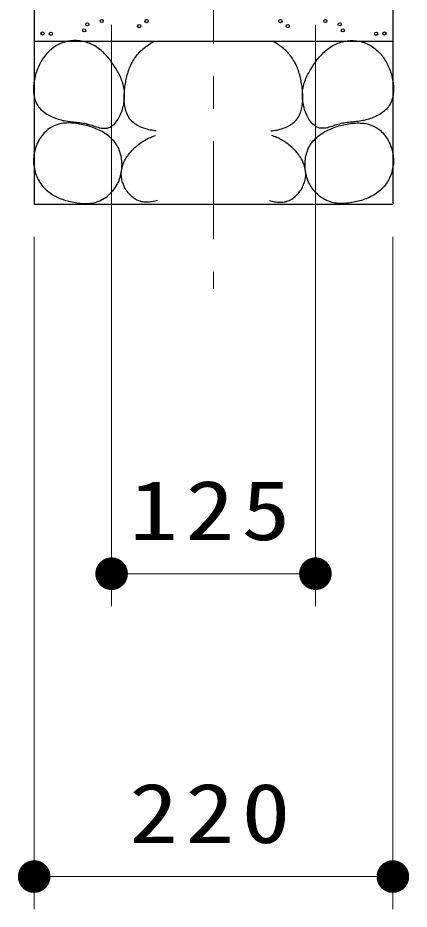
# Model space of a CAD drawing. Units: millimetres at full size, sheet at 1:20. Extents: x -7300 to 0, y 0 to 5140.
# Drawn here: x -5712 to -5472, y 1491 to 2038 of the extents above; entities that cross this region are included whole.
import ezdxf

# ---------------------------------------------------------------- set-up
doc = ezdxf.new("R2010")
doc.units = ezdxf.units.MM
doc.header["$LTSCALE"] = 20
doc.linetypes.add('USER2', pattern=[6, 3, -1, 1, -1])
doc.layers.add('layer1', color=7, linetype='Continuous', lineweight=25)
doc.styles.add('ＭＳ ゴシック', font='')
doc.styles.get('ＭＳ ゴシック').set_extended_font_data('MS Gothic')

# ---------------------------------------------------------------- blocks, each defined once
blk = doc.blocks.new('filled_dot')
at = {"color": 0, "linetype": 'Continuous', "lineweight": -2, "const_width": 1.25}
blk.add_lwpolyline([(-0.625, 0, 1), (0.625, 0, 1)], format="xyb", close=True, dxfattribs=at)

msp = doc.modelspace()

# ---------------------------------------------------------------- linework, layer by layer
at = {"layer": 'layer1', "linetype": 'USER2', "lineweight": 13}
msp.add_line((-5591.56, 2682.46), (-5591.56, 1872.02), dxfattribs=at)
at = {"layer": 'layer1'}
for p, q in [((-5701.56, 2053.83), (-5701.56, 1923.83)), ((-5481.56, 2053.83), (-5481.56, 1923.83)), ((-5701.56, 2023.83), (-5481.56, 2023.83)), ((-5701.56, 2023.83), (-5481.56, 2023.83)), ((-5701.56, 1923.83), (-5481.56, 1923.83))]:
    msp.add_line(p, q, dxfattribs=at)
at = {"layer": 'layer1', "lineweight": 13}
for p, q in [((-5654.06, 2033.83), (-5654.06, 1677.17)), ((-5529.06, 2033.83), (-5529.06, 1677.17)), ((-5701.56, 1903.83), (-5701.56, 1491.37)), ((-5481.56, 1903.83), (-5481.56, 1491.37)), ((-5529.06, 1697.17), (-5654.06, 1697.17)), ((-5481.56, 1511.37), (-5701.56, 1511.37))]:
    msp.add_line(p, q, dxfattribs=at)
at = {"layer": 'layer1'}
for centre in [(-5668.94, 2034.2), (-5660.14, 2036.27), (-5632.6, 2036.18), (-5550.52, 2036.18), (-5522.97, 2036.27), (-5514.18, 2034.2), (-5696.36, 2028.58), (-5691.29, 2028.41), (-5670.87, 2030.51), (-5637.11, 2033.12), (-5546.01, 2033.12), (-5512.24, 2030.51), (-5491.82, 2028.41), (-5486.76, 2028.58)]:
    msp.add_circle(centre, 1, dxfattribs=at)
for points, knots in [([(-5678.31, 1974.44), (-5679.59, 1974.58), (-5680.87, 1974.71), (-5682.14, 1974.93), (-5683.4, 1975.16), (-5684.67, 1975.43), (-5685.9, 1975.78), (-5687.14, 1976.12), (-5688.37, 1976.52), (-5689.56, 1977), (-5690.75, 1977.48), (-5691.93, 1978.02), (-5693.04, 1978.67), (-5694.15, 1979.31), (-5695.24, 1980.03), (-5696.21, 1980.87), (-5697.17, 1981.7), (-5698.09, 1982.65), (-5698.83, 1983.68), (-5699.57, 1984.71), (-5700.18, 1985.88), (-5700.66, 1987.07), (-5701.13, 1988.25), (-5701.44, 1989.53), (-5701.66, 1990.79), (-5701.88, 1992.05), (-5701.97, 1993.35), (-5701.98, 1994.63), (-5701.99, 1995.91), (-5701.89, 1997.21), (-5701.73, 1998.48), (-5701.57, 1999.75), (-5701.32, 2001.02), (-5701.01, 2002.27), (-5700.7, 2003.51), (-5700.32, 2004.75), (-5699.87, 2005.95), (-5699.43, 2007.16), (-5698.92, 2008.35), (-5698.34, 2009.49), (-5697.76, 2010.64), (-5697.12, 2011.77), (-5696.41, 2012.84), (-5695.71, 2013.91), (-5694.93, 2014.95), (-5694.09, 2015.92), (-5693.25, 2016.89), (-5692.35, 2017.82), (-5691.38, 2018.66), (-5690.41, 2019.49), (-5689.37, 2020.28), (-5688.28, 2020.95), (-5687.19, 2021.62), (-5686.03, 2022.22), (-5684.84, 2022.69), (-5683.65, 2023.17), (-5682.4, 2023.53), (-5681.15, 2023.79), (-5679.89, 2024.04), (-5678.6, 2024.18), (-5677.32, 2024.22), (-5676.04, 2024.26), (-5674.74, 2024.2), (-5673.47, 2024.03), (-5672.19, 2023.87), (-5670.92, 2023.61), (-5669.69, 2023.24), (-5668.47, 2022.87), (-5667.25, 2022.4), (-5666.1, 2021.84), (-5664.95, 2021.28), (-5663.84, 2020.61), (-5662.78, 2019.88), (-5661.72, 2019.15), (-5660.72, 2018.34), (-5659.76, 2017.48), (-5658.8, 2016.63), (-5657.9, 2015.7), (-5657.04, 2014.75), (-5656.17, 2013.8), (-5655.36, 2012.79), (-5654.59, 2011.77), (-5653.81, 2010.74), (-5653.08, 2009.68), (-5652.38, 2008.6), (-5651.68, 2007.53), (-5651.01, 2006.42), (-5650.39, 2005.3), (-5649.76, 2004.17), (-5649.16, 2003.03), (-5648.64, 2001.86), (-5648.11, 2000.69), (-5647.63, 1999.49), (-5647.25, 1998.26), (-5646.87, 1997.04), (-5646.56, 1995.78), (-5646.36, 1994.51), (-5646.16, 1993.24), (-5646.05, 1991.95), (-5646.05, 1990.67), (-5646.04, 1989.39), (-5646.14, 1988.09), (-5646.32, 1986.82), (-5646.5, 1985.55), (-5646.76, 1984.28), (-5647.1, 1983.04), (-5647.44, 1981.81), (-5647.85, 1980.58), (-5648.36, 1979.4), (-5648.86, 1978.22), (-5649.42, 1977.04), (-5650.11, 1975.97), (-5650.81, 1974.89), (-5651.57, 1973.8), (-5652.51, 1972.95), (-5653.44, 1972.09), (-5654.54, 1971.25), (-5655.7, 1970.83), (-5656.87, 1970.41), (-5658.24, 1970.35), (-5659.5, 1970.44), (-5660.76, 1970.52), (-5662.01, 1970.99), (-5663.25, 1971.34), (-5664.48, 1971.69), (-5665.68, 1972.2), (-5666.91, 1972.55), (-5668.15, 1972.91), (-5669.39, 1973.23), (-5670.66, 1973.47), (-5671.92, 1973.72), (-5673.2, 1973.86), (-5674.48, 1974.02), (-5675.75, 1974.18), (-5677.03, 1974.31), (-5678.31, 1974.44)], [0, 0, 0, 0, 1, 1, 1, 2, 2, 2, 3, 3, 3, 4, 4, 4, 5, 5, 5, 6, 6, 6, 7, 7, 7, 8, 8, 8, 9, 9, 9, 10, 10, 10, 11, 11, 11, 12, 12, 12, 13, 13, 13, 14, 14, 14, 15, 15, 15, 16, 16, 16, 17, 17, 17, 18, 18, 18, 19, 19, 19, 20, 20, 20, 21, 21, 21, 22, 22, 22, 23, 23, 23, 24, 24, 24, 25, 25, 25, 26, 26, 26, 27, 27, 27, 28, 28, 28, 29, 29, 29, 30, 30, 30, 31, 31, 31, 32, 32, 32, 33, 33, 33, 34, 34, 34, 35, 35, 35, 36, 36, 36, 37, 37, 37, 38, 38, 38, 39, 39, 39, 40, 40, 40, 41, 41, 41, 42, 42, 42, 43, 43, 43, 44, 44, 44, 45, 45, 45, 45]), ([(-5626.77, 1968.8), (-5627.99, 1968.96), (-5629.21, 1969.12), (-5630.41, 1969.37), (-5631.61, 1969.63), (-5632.8, 1969.94), (-5633.96, 1970.34), (-5635.12, 1970.73), (-5636.27, 1971.19), (-5637.35, 1971.75), (-5638.44, 1972.32), (-5639.51, 1972.96), (-5640.45, 1973.73), (-5641.39, 1974.5), (-5642.28, 1975.4), (-5642.99, 1976.38), (-5643.71, 1977.36), (-5644.28, 1978.48), (-5644.75, 1979.61), (-5645.21, 1980.73), (-5645.53, 1981.94), (-5645.78, 1983.14), (-5646.03, 1984.33), (-5646.16, 1985.56), (-5646.25, 1986.79), (-5646.34, 1988.01), (-5646.34, 1989.24), (-5646.31, 1990.47), (-5646.28, 1991.69), (-5646.18, 1992.92), (-5646.06, 1994.14), (-5645.94, 1995.36), (-5645.77, 1996.58), (-5645.57, 1997.79), (-5645.38, 1999), (-5645.15, 2000.21), (-5644.88, 2001.4), (-5644.6, 2002.6), (-5644.29, 2003.79), (-5643.92, 2004.96), (-5643.54, 2006.12), (-5643.13, 2007.28), (-5642.64, 2008.41), (-5642.15, 2009.53), (-5641.6, 2010.64), (-5640.98, 2011.69), (-5640.36, 2012.75), (-5639.67, 2013.77), (-5638.92, 2014.74), (-5638.17, 2015.71), (-5637.34, 2016.63), (-5636.48, 2017.5), (-5635.62, 2018.36), (-5634.69, 2019.18), (-5633.74, 2019.95), (-5632.78, 2020.72), (-5631.78, 2021.44), (-5630.75, 2022.11), (-5629.73, 2022.78), (-5628.65, 2023.37), (-5627.58, 2023.97)], [0, 0, 0, 0, 1, 1, 1, 2, 2, 2, 3, 3, 3, 4, 4, 4, 5, 5, 5, 6, 6, 6, 7, 7, 7, 8, 8, 8, 9, 9, 9, 10, 10, 10, 11, 11, 11, 12, 12, 12, 13, 13, 13, 14, 14, 14, 15, 15, 15, 16, 16, 16, 17, 17, 17, 18, 18, 18, 19, 19, 19, 20, 20, 20, 20]), ([(-5556.34, 1968.8), (-5555.12, 1968.96), (-5553.91, 1969.12), (-5552.71, 1969.37), (-5551.51, 1969.63), (-5550.31, 1969.94), (-5549.16, 1970.34), (-5548, 1970.73), (-5546.84, 1971.19), (-5545.76, 1971.75), (-5544.68, 1972.32), (-5543.6, 1972.96), (-5542.66, 1973.73), (-5541.72, 1974.5), (-5540.84, 1975.4), (-5540.12, 1976.38), (-5539.41, 1977.36), (-5538.83, 1978.48), (-5538.37, 1979.61), (-5537.9, 1980.73), (-5537.59, 1981.94), (-5537.34, 1983.14), (-5537.09, 1984.33), (-5536.95, 1985.56), (-5536.87, 1986.79), (-5536.78, 1988.01), (-5536.78, 1989.24), (-5536.81, 1990.47), (-5536.84, 1991.69), (-5536.93, 1992.92), (-5537.06, 1994.14), (-5537.18, 1995.36), (-5537.35, 1996.58), (-5537.54, 1997.79), (-5537.74, 1999), (-5537.96, 2000.21), (-5538.24, 2001.4), (-5538.52, 2002.6), (-5538.83, 2003.79), (-5539.2, 2004.96), (-5539.57, 2006.12), (-5539.99, 2007.28), (-5540.48, 2008.41), (-5540.97, 2009.53), (-5541.52, 2010.64), (-5542.14, 2011.69), (-5542.76, 2012.75), (-5543.45, 2013.77), (-5544.2, 2014.74), (-5544.95, 2015.71), (-5545.77, 2016.63), (-5546.64, 2017.5), (-5547.5, 2018.36), (-5548.42, 2019.18), (-5549.38, 2019.95), (-5550.33, 2020.72), (-5551.33, 2021.44), (-5552.36, 2022.11), (-5553.39, 2022.78), (-5554.46, 2023.37), (-5555.54, 2023.97)], [0, 0, 0, 0, 1, 1, 1, 2, 2, 2, 3, 3, 3, 4, 4, 4, 5, 5, 5, 6, 6, 6, 7, 7, 7, 8, 8, 8, 9, 9, 9, 10, 10, 10, 11, 11, 11, 12, 12, 12, 13, 13, 13, 14, 14, 14, 15, 15, 15, 16, 16, 16, 17, 17, 17, 18, 18, 18, 19, 19, 19, 20, 20, 20, 20]), ([(-5504.8, 1974.44), (-5503.52, 1974.58), (-5502.24, 1974.71), (-5500.98, 1974.93), (-5499.71, 1975.16), (-5498.45, 1975.43), (-5497.21, 1975.78), (-5495.98, 1976.12), (-5494.74, 1976.52), (-5493.55, 1977), (-5492.36, 1977.48), (-5491.18, 1978.02), (-5490.08, 1978.67), (-5488.97, 1979.31), (-5487.88, 1980.03), (-5486.91, 1980.87), (-5485.94, 1981.7), (-5485.02, 1982.65), (-5484.28, 1983.68), (-5483.54, 1984.71), (-5482.93, 1985.88), (-5482.46, 1987.07), (-5481.99, 1988.25), (-5481.67, 1989.53), (-5481.45, 1990.79), (-5481.23, 1992.05), (-5481.15, 1993.35), (-5481.14, 1994.63), (-5481.12, 1995.91), (-5481.22, 1997.21), (-5481.38, 1998.48), (-5481.55, 1999.75), (-5481.8, 2001.02), (-5482.11, 2002.27), (-5482.42, 2003.51), (-5482.8, 2004.75), (-5483.24, 2005.95), (-5483.69, 2007.16), (-5484.2, 2008.35), (-5484.78, 2009.49), (-5485.35, 2010.64), (-5485.99, 2011.77), (-5486.7, 2012.84), (-5487.41, 2013.91), (-5488.18, 2014.95), (-5489.02, 2015.92), (-5489.86, 2016.89), (-5490.77, 2017.82), (-5491.74, 2018.66), (-5492.71, 2019.49), (-5493.75, 2020.28), (-5494.83, 2020.95), (-5495.92, 2021.62), (-5497.08, 2022.22), (-5498.27, 2022.69), (-5499.46, 2023.17), (-5500.71, 2023.53), (-5501.97, 2023.79), (-5503.22, 2024.04), (-5504.52, 2024.18), (-5505.8, 2024.22), (-5507.08, 2024.26), (-5508.38, 2024.2), (-5509.65, 2024.03), (-5510.92, 2023.87), (-5512.2, 2023.61), (-5513.42, 2023.24), (-5514.65, 2022.87), (-5515.86, 2022.4), (-5517.01, 2021.84), (-5518.17, 2021.28), (-5519.28, 2020.61), (-5520.34, 2019.88), (-5521.39, 2019.15), (-5522.4, 2018.34), (-5523.36, 2017.48), (-5524.31, 2016.63), (-5525.22, 2015.7), (-5526.08, 2014.75), (-5526.94, 2013.8), (-5527.75, 2012.79), (-5528.53, 2011.77), (-5529.31, 2010.74), (-5530.04, 2009.68), (-5530.74, 2008.6), (-5531.44, 2007.53), (-5532.1, 2006.42), (-5532.73, 2005.3), (-5533.35, 2004.17), (-5533.96, 2003.03), (-5534.48, 2001.86), (-5535, 2000.69), (-5535.49, 1999.49), (-5535.87, 1998.26), (-5536.25, 1997.04), (-5536.56, 1995.78), (-5536.76, 1994.51), (-5536.96, 1993.24), (-5537.06, 1991.95), (-5537.07, 1990.67), (-5537.08, 1989.39), (-5536.97, 1988.09), (-5536.8, 1986.82), (-5536.62, 1985.55), (-5536.35, 1984.28), (-5536.01, 1983.04), (-5535.67, 1981.81), (-5535.26, 1980.58), (-5534.76, 1979.4), (-5534.26, 1978.22), (-5533.69, 1977.04), (-5533, 1975.97), (-5532.31, 1974.89), (-5531.54, 1973.8), (-5530.61, 1972.95), (-5529.68, 1972.09), (-5528.58, 1971.25), (-5527.41, 1970.83), (-5526.25, 1970.41), (-5524.87, 1970.35), (-5523.62, 1970.44), (-5522.36, 1970.52), (-5521.1, 1970.99), (-5519.87, 1971.34), (-5518.63, 1971.69), (-5517.44, 1972.2), (-5516.2, 1972.55), (-5514.97, 1972.91), (-5513.72, 1973.23), (-5512.46, 1973.47), (-5511.2, 1973.72), (-5509.92, 1973.86), (-5508.64, 1974.02), (-5507.36, 1974.18), (-5506.08, 1974.31), (-5504.8, 1974.44)], [0, 0, 0, 0, 1, 1, 1, 2, 2, 2, 3, 3, 3, 4, 4, 4, 5, 5, 5, 6, 6, 6, 7, 7, 7, 8, 8, 8, 9, 9, 9, 10, 10, 10, 11, 11, 11, 12, 12, 12, 13, 13, 13, 14, 14, 14, 15, 15, 15, 16, 16, 16, 17, 17, 17, 18, 18, 18, 19, 19, 19, 20, 20, 20, 21, 21, 21, 22, 22, 22, 23, 23, 23, 24, 24, 24, 25, 25, 25, 26, 26, 26, 27, 27, 27, 28, 28, 28, 29, 29, 29, 30, 30, 30, 31, 31, 31, 32, 32, 32, 33, 33, 33, 34, 34, 34, 35, 35, 35, 36, 36, 36, 37, 37, 37, 38, 38, 38, 39, 39, 39, 40, 40, 40, 41, 41, 41, 42, 42, 42, 43, 43, 43, 44, 44, 44, 45, 45, 45, 45]), ([(-5676.3, 1924.91), (-5677.65, 1925.14), (-5679, 1925.36), (-5680.33, 1925.69), (-5681.66, 1926.01), (-5682.98, 1926.41), (-5684.26, 1926.88), (-5685.54, 1927.34), (-5686.81, 1927.88), (-5688.03, 1928.5), (-5689.24, 1929.12), (-5690.44, 1929.82), (-5691.55, 1930.6), (-5692.67, 1931.38), (-5693.75, 1932.25), (-5694.73, 1933.2), (-5695.7, 1934.16), (-5696.61, 1935.21), (-5697.4, 1936.31), (-5698.19, 1937.42), (-5698.89, 1938.62), (-5699.48, 1939.85), (-5700.07, 1941.08), (-5700.56, 1942.37), (-5700.94, 1943.68), (-5701.32, 1944.99), (-5701.59, 1946.35), (-5701.75, 1947.7), (-5701.91, 1949.06), (-5701.97, 1950.44), (-5701.91, 1951.8), (-5701.84, 1953.16), (-5701.67, 1954.54), (-5701.38, 1955.87), (-5701.1, 1957.2), (-5700.69, 1958.53), (-5700.2, 1959.8), (-5699.7, 1961.07), (-5699.1, 1962.32), (-5698.41, 1963.49), (-5697.71, 1964.66), (-5696.92, 1965.8), (-5696.03, 1966.83), (-5695.14, 1967.87), (-5694.16, 1968.85), (-5693.08, 1969.68), (-5692.01, 1970.52), (-5690.82, 1971.26), (-5689.59, 1971.83), (-5688.36, 1972.41), (-5687.03, 1972.82), (-5685.71, 1973.13), (-5684.38, 1973.43), (-5683, 1973.58), (-5681.64, 1973.66), (-5680.28, 1973.73), (-5678.9, 1973.68), (-5677.53, 1973.57), (-5676.17, 1973.47), (-5674.81, 1973.27), (-5673.47, 1973.03), (-5672.12, 1972.78), (-5670.78, 1972.48), (-5669.46, 1972.12), (-5668.14, 1971.76), (-5666.83, 1971.36), (-5665.54, 1970.89), (-5664.26, 1970.43), (-5662.98, 1969.91), (-5661.76, 1969.31), (-5660.53, 1968.72), (-5659.31, 1968.06), (-5658.17, 1967.32), (-5657.03, 1966.57), (-5655.91, 1965.76), (-5654.89, 1964.85), (-5653.88, 1963.94), (-5652.91, 1962.94), (-5652.08, 1961.86), (-5651.25, 1960.78), (-5650.52, 1959.6), (-5649.92, 1958.38), (-5649.32, 1957.16), (-5648.85, 1955.85), (-5648.5, 1954.53), (-5648.14, 1953.22), (-5647.91, 1951.85), (-5647.78, 1950.49), (-5647.65, 1949.14), (-5647.64, 1947.75), (-5647.72, 1946.39), (-5647.81, 1945.03), (-5648, 1943.66), (-5648.3, 1942.33), (-5648.59, 1941), (-5648.99, 1939.67), (-5649.5, 1938.41), (-5650.01, 1937.14), (-5650.64, 1935.91), (-5651.36, 1934.75), (-5652.07, 1933.59), (-5652.91, 1932.48), (-5653.82, 1931.47), (-5654.73, 1930.45), (-5655.74, 1929.5), (-5656.81, 1928.67), (-5657.89, 1927.83), (-5659.06, 1927.08), (-5660.27, 1926.46), (-5661.49, 1925.85), (-5662.79, 1925.35), (-5664.1, 1924.99), (-5665.41, 1924.63), (-5666.78, 1924.41), (-5668.14, 1924.3), (-5669.5, 1924.18), (-5670.88, 1924.2), (-5672.24, 1924.3), (-5673.6, 1924.4), (-5674.95, 1924.66), (-5676.3, 1924.91)], [0, 0, 0, 0, 1, 1, 1, 2, 2, 2, 3, 3, 3, 4, 4, 4, 5, 5, 5, 6, 6, 6, 7, 7, 7, 8, 8, 8, 9, 9, 9, 10, 10, 10, 11, 11, 11, 12, 12, 12, 13, 13, 13, 14, 14, 14, 15, 15, 15, 16, 16, 16, 17, 17, 17, 18, 18, 18, 19, 19, 19, 20, 20, 20, 21, 21, 21, 22, 22, 22, 23, 23, 23, 24, 24, 24, 25, 25, 25, 26, 26, 26, 27, 27, 27, 28, 28, 28, 29, 29, 29, 30, 30, 30, 31, 31, 31, 32, 32, 32, 33, 33, 33, 34, 34, 34, 35, 35, 35, 36, 36, 36, 37, 37, 37, 38, 38, 38, 39, 39, 39, 40, 40, 40, 40]), ([(-5506.82, 1924.91), (-5505.46, 1925.14), (-5504.11, 1925.36), (-5502.78, 1925.69), (-5501.46, 1926.01), (-5500.14, 1926.41), (-5498.86, 1926.88), (-5497.57, 1927.34), (-5496.3, 1927.88), (-5495.09, 1928.5), (-5493.87, 1929.12), (-5492.68, 1929.82), (-5491.56, 1930.6), (-5490.45, 1931.38), (-5489.36, 1932.25), (-5488.39, 1933.2), (-5487.42, 1934.16), (-5486.51, 1935.21), (-5485.72, 1936.31), (-5484.92, 1937.42), (-5484.23, 1938.62), (-5483.64, 1939.85), (-5483.05, 1941.08), (-5482.56, 1942.37), (-5482.18, 1943.68), (-5481.8, 1944.99), (-5481.52, 1946.35), (-5481.36, 1947.7), (-5481.2, 1949.06), (-5481.15, 1950.44), (-5481.21, 1951.8), (-5481.27, 1953.16), (-5481.45, 1954.54), (-5481.73, 1955.87), (-5482.02, 1957.2), (-5482.42, 1958.53), (-5482.92, 1959.8), (-5483.41, 1961.07), (-5484.01, 1962.32), (-5484.71, 1963.49), (-5485.4, 1964.66), (-5486.2, 1965.8), (-5487.08, 1966.83), (-5487.97, 1967.87), (-5488.96, 1968.85), (-5490.03, 1969.68), (-5491.1, 1970.52), (-5492.29, 1971.26), (-5493.52, 1971.83), (-5494.75, 1972.41), (-5496.08, 1972.82), (-5497.41, 1973.13), (-5498.74, 1973.43), (-5500.12, 1973.58), (-5501.48, 1973.66), (-5502.84, 1973.73), (-5504.22, 1973.68), (-5505.58, 1973.57), (-5506.94, 1973.47), (-5508.3, 1973.27), (-5509.65, 1973.03), (-5510.99, 1972.78), (-5512.33, 1972.48), (-5513.65, 1972.12), (-5514.97, 1971.76), (-5516.29, 1971.36), (-5517.57, 1970.89), (-5518.86, 1970.43), (-5520.13, 1969.91), (-5521.36, 1969.31), (-5522.59, 1968.72), (-5523.8, 1968.06), (-5524.95, 1967.32), (-5526.09, 1966.57), (-5527.21, 1965.76), (-5528.22, 1964.85), (-5529.24, 1963.94), (-5530.21, 1962.94), (-5531.03, 1961.86), (-5531.86, 1960.78), (-5532.6, 1959.6), (-5533.2, 1958.38), (-5533.79, 1957.16), (-5534.26, 1955.85), (-5534.62, 1954.53), (-5534.97, 1953.22), (-5535.2, 1951.85), (-5535.33, 1950.49), (-5535.46, 1949.14), (-5535.48, 1947.75), (-5535.39, 1946.39), (-5535.31, 1945.03), (-5535.12, 1943.66), (-5534.82, 1942.33), (-5534.52, 1941), (-5534.12, 1939.67), (-5533.61, 1938.41), (-5533.1, 1937.14), (-5532.48, 1935.91), (-5531.76, 1934.75), (-5531.04, 1933.59), (-5530.21, 1932.48), (-5529.3, 1931.47), (-5528.39, 1930.45), (-5527.38, 1929.5), (-5526.3, 1928.67), (-5525.23, 1927.83), (-5524.06, 1927.08), (-5522.84, 1926.46), (-5521.63, 1925.85), (-5520.33, 1925.35), (-5519.02, 1924.99), (-5517.71, 1924.63), (-5516.33, 1924.41), (-5514.98, 1924.3), (-5513.62, 1924.18), (-5512.23, 1924.2), (-5510.87, 1924.3), (-5509.51, 1924.4), (-5508.17, 1924.66), (-5506.82, 1924.91)], [0, 0, 0, 0, 1, 1, 1, 2, 2, 2, 3, 3, 3, 4, 4, 4, 5, 5, 5, 6, 6, 6, 7, 7, 7, 8, 8, 8, 9, 9, 9, 10, 10, 10, 11, 11, 11, 12, 12, 12, 13, 13, 13, 14, 14, 14, 15, 15, 15, 16, 16, 16, 17, 17, 17, 18, 18, 18, 19, 19, 19, 20, 20, 20, 21, 21, 21, 22, 22, 22, 23, 23, 23, 24, 24, 24, 25, 25, 25, 26, 26, 26, 27, 27, 27, 28, 28, 28, 29, 29, 29, 30, 30, 30, 31, 31, 31, 32, 32, 32, 33, 33, 33, 34, 34, 34, 35, 35, 35, 36, 36, 36, 37, 37, 37, 38, 38, 38, 39, 39, 39, 40, 40, 40, 40]), ([(-5625.97, 1926.12), (-5627.03, 1925.83), (-5628.09, 1925.54), (-5629.17, 1925.37), (-5630.25, 1925.2), (-5631.36, 1925.07), (-5632.45, 1925.08), (-5633.54, 1925.08), (-5634.66, 1925.17), (-5635.72, 1925.41), (-5636.78, 1925.66), (-5637.83, 1926.05), (-5638.8, 1926.55), (-5639.77, 1927.05), (-5640.68, 1927.7), (-5641.52, 1928.4), (-5642.35, 1929.1), (-5643.12, 1929.91), (-5643.81, 1930.76), (-5644.5, 1931.61), (-5645.12, 1932.53), (-5645.66, 1933.48), (-5646.19, 1934.43), (-5646.66, 1935.44), (-5647.03, 1936.47), (-5647.4, 1937.5), (-5647.7, 1938.57), (-5647.88, 1939.65), (-5648.06, 1940.73), (-5648.15, 1941.84), (-5648.11, 1942.93), (-5648.08, 1944.02), (-5647.91, 1945.12), (-5647.66, 1946.19), (-5647.42, 1947.25), (-5647.05, 1948.3), (-5646.62, 1949.31), (-5646.19, 1950.31), (-5645.66, 1951.29), (-5645.09, 1952.22), (-5644.53, 1953.16), (-5643.88, 1954.06), (-5643.21, 1954.92), (-5642.53, 1955.78), (-5641.8, 1956.61), (-5641.04, 1957.4), (-5640.27, 1958.18), (-5639.47, 1958.94), (-5638.63, 1959.64), (-5637.79, 1960.35), (-5636.92, 1961.02), (-5636.01, 1961.64), (-5635.11, 1962.26), (-5634.17, 1962.85), (-5633.21, 1963.38), (-5632.25, 1963.91), (-5631.26, 1964.39), (-5630.26, 1964.83), (-5629.25, 1965.26), (-5628.21, 1965.62), (-5627.17, 1965.98)], [0, 0, 0, 0, 1, 1, 1, 2, 2, 2, 3, 3, 3, 4, 4, 4, 5, 5, 5, 6, 6, 6, 7, 7, 7, 8, 8, 8, 9, 9, 9, 10, 10, 10, 11, 11, 11, 12, 12, 12, 13, 13, 13, 14, 14, 14, 15, 15, 15, 16, 16, 16, 17, 17, 17, 18, 18, 18, 19, 19, 19, 20, 20, 20, 20]), ([(-5557.15, 1926.12), (-5556.09, 1925.83), (-5555.02, 1925.54), (-5553.94, 1925.37), (-5552.86, 1925.2), (-5551.76, 1925.07), (-5550.67, 1925.08), (-5549.57, 1925.08), (-5548.45, 1925.17), (-5547.4, 1925.41), (-5546.34, 1925.66), (-5545.28, 1926.05), (-5544.31, 1926.55), (-5543.35, 1927.05), (-5542.43, 1927.7), (-5541.6, 1928.4), (-5540.76, 1929.1), (-5540, 1929.91), (-5539.31, 1930.76), (-5538.62, 1931.61), (-5538, 1932.53), (-5537.46, 1933.48), (-5536.92, 1934.43), (-5536.46, 1935.44), (-5536.08, 1936.47), (-5535.71, 1937.5), (-5535.41, 1938.57), (-5535.23, 1939.65), (-5535.05, 1940.73), (-5534.96, 1941.84), (-5535, 1942.93), (-5535.04, 1944.02), (-5535.2, 1945.12), (-5535.45, 1946.19), (-5535.7, 1947.25), (-5536.07, 1948.3), (-5536.5, 1949.31), (-5536.93, 1950.31), (-5537.45, 1951.29), (-5538.02, 1952.22), (-5538.59, 1953.16), (-5539.23, 1954.06), (-5539.91, 1954.92), (-5540.58, 1955.78), (-5541.32, 1956.61), (-5542.08, 1957.4), (-5542.84, 1958.18), (-5543.65, 1958.94), (-5544.49, 1959.64), (-5545.32, 1960.35), (-5546.2, 1961.02), (-5547.1, 1961.64), (-5548, 1962.26), (-5548.94, 1962.85), (-5549.9, 1963.38), (-5550.86, 1963.91), (-5551.85, 1964.39), (-5552.86, 1964.83), (-5553.86, 1965.26), (-5554.9, 1965.62), (-5555.94, 1965.98)], [0, 0, 0, 0, 1, 1, 1, 2, 2, 2, 3, 3, 3, 4, 4, 4, 5, 5, 5, 6, 6, 6, 7, 7, 7, 8, 8, 8, 9, 9, 9, 10, 10, 10, 11, 11, 11, 12, 12, 12, 13, 13, 13, 14, 14, 14, 15, 15, 15, 16, 16, 16, 17, 17, 17, 18, 18, 18, 19, 19, 19, 20, 20, 20, 20])]:
    msp.add_open_spline(points, degree=3, knots=knots, dxfattribs=at)

# ---------------------------------------------------------------- block references
at = {"layer": 'layer1', "lineweight": 13, "xscale": 8, "yscale": 8}
for p in [(-5654.06, 1697.17), (-5701.56, 1511.37)]:
    msp.add_blockref('filled_dot', p, dxfattribs=at)
at = {"layer": 'layer1', "lineweight": 13, "xscale": 8, "yscale": 8, "rotation": 180}
for p in [(-5529.06, 1697.17), (-5481.56, 1511.37)]:
    msp.add_blockref('filled_dot', p, dxfattribs=at)

# ---------------------------------------------------------------- texts
at = {"layer": 'layer1', "char_height": 36.66, "attachment_point": 8, "style": 'ＭＳ ゴシック'}
for s, insert in [('\\T1.15;\\W1.2;125', (-5591.56, 1717.17)), ('\\T1.15;\\W1.2;220', (-5591.56, 1531.37))]:
    msp.add_mtext(s, dxfattribs=dict(at, insert=insert))

doc.saveas('drawing.dxf')
